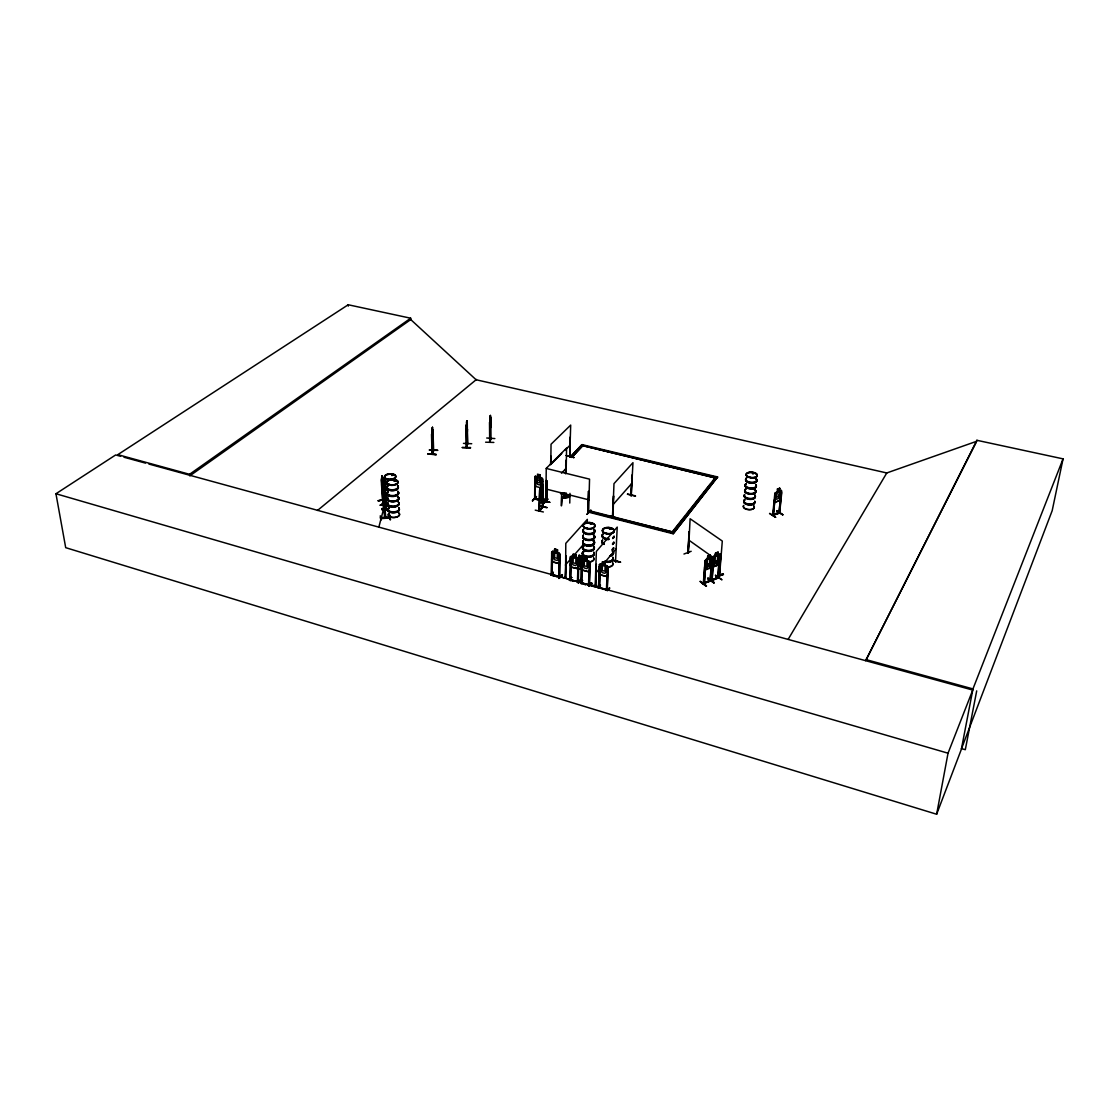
<?xml version="1.0" encoding="UTF-8"?>
<svg xmlns="http://www.w3.org/2000/svg" width="1119" height="1119" viewBox="0 0 1119 1119"><rect width="100%" height="100%" fill="white"/><g stroke="black" fill="none" stroke-linecap="round" stroke-linejoin="round"><path stroke-width="1.5" d="M711.614 559.598L712.495 559.486L711.614 559.598L710.089 581.223L711.922 579.544M781.58 491.045L780.964 490.29L774.866 493.297L772.669 515.327L773.593 514.53M711.824 559.738L710.145 581.237L710.635 579.992M536.141 496.794L532.686 500.515M542.463 500.99L534.63 499.018L534.868 476.918L535.833 476.344M535.609 478.708L534.756 478.666L535.609 478.708L534.868 498.878L549.695 502.305L541.736 500.095M541.764 487.996L535.651 486.443L534.952 476.974M535.246 499.2L534.56 498.291M535.232 510.138L543.358 511.984M532.686 500.934L536.533 496.514L532.28 500.78M539.162 510.935L539.694 490.094L539.162 511.047C548.408 499.675 537.456 514.6 539.82 509.998M539.526 511.061L539.722 488.947L540.883 486.709L540.939 494.388L542.645 490.444M539.959 477.435L539.987 474.904M537.568 476.778L536.253 477.295L536.225 482.009L537.512 484.345L539.945 484.961L541.26 483.268L541.302 478.554L540.001 477.393L540.113 474.792L537.456 474.19C540.407 480.177 527.832 473.351 541.834 477.841L542.659 478.932L542.365 507.257M541.009 486.765L540.897 484.163L542.086 482.821L542.687 485.702L542.575 478.932L540.099 477.323M541.848 495.563L541.708 500.85L541.722 495.703M541.806 485.506C540.435 483.464 543.358 479.491 541.848 480.415M541.988 480.275L542.016 485.506L543.274 485.031L543.247 491.759L542.729 494.71L539.973 497.885M542.337 507.355L542.617 506.669M542.491 489.087L542.351 500.976M542.617 507.411L543.163 486.527M543.596 503.144L547.792 498.864L544.002 502.879M546.282 500.892L546.184 480.485L545.582 501.158M566.116 473.309L566.578 448.09L546.24 468.371L545.89 501.424L546.268 480.862L546.995 481.044L546.715 501.592L546.995 481.044M546.939 507.439L538.994 505.732M550.52 464.511L550.954 456.146L551.121 464.231M550.786 464.581L551.038 444.243L570.69 425.08L569.711 457.237L570.13 437.501M384.39 491.423L385.3 503.732L384.894 495.381M551.387 575.222L551.695 551.891L554.646 551.835L554.632 548.995L557.486 549.765L557.402 552.478L558.759 553.765L558.675 558.731L557.22 560.465L554.576 559.752L553.178 557.248L553.248 552.282L554.688 551.779M551.485 574.984L551.835 551.905L552.786 551.275M559.038 577.054L551.975 575.39L552.548 553.751L551.611 553.709L552.394 553.919M552.073 575.376L552.548 553.751M553.332 572.578L551.317 575.054L557.22 576.761M554.59 551.667L554.59 549.051M557.486 549.765L557.304 552.548L560.283 554.143L559.85 577.488M559.024 577.32L559.332 555.779L560.255 555.835L559.332 555.779M559.122 577.082L559.472 555.625M559.626 577.488L559.948 576.481L559.99 577.32M562.144 498.347C562.815 498.333 560.185 518.461 561.752 492.906M560.899 576.886L569.543 579.32M562.046 574.662L558.954 578.495M565.515 473.589L565.599 468.749M565.654 465.532L566.074 460.357L565.78 473.659M565.836 473.239L566.074 460.357M573.795 457.615L566.186 455.489L573.949 457.475M565.92 556.157L565.403 578.173L566.214 556.227M569.697 446.075L569.823 457.209L570.019 445.754M570.117 440.578L570.186 437.123M562.116 498.403L569.417 497.186L569.347 496.025L565.067 494.584C562.479 490.024 556.185 496.416 566.186 492.919M572.9 456.23L583.419 444.956L571.739 457.419L570.27 457.056L581.964 444.607L717.601 476.974L673.19 533.777L588.832 512.208L589.559 510.782L673.89 532.294L589.545 511.411M569.767 503.06L569.963 493.353M570.55 580.02L569.585 580.313L571.669 577.418M569.725 580.411L570.228 556.968L571.277 556.297L577.991 558.073L578.845 559.318L578.299 582.677M569.865 579.39L569.725 580.16M570.326 580.579L570.466 579.782M570.34 580.551L571.04 558.885L570.117 558.843L570.9 559.052M571.04 558.885L570.69 580.411L573.39 581.153M573.292 554.227L573.18 556.954L571.263 556.451M575.991 554.94L575.879 557.668L578.747 559.332M573.236 556.898L571.767 557.416L571.669 562.395L573.054 564.899L575.739 565.613L577.236 563.864L577.348 558.885L575.921 557.612L576.089 554.87L573.152 554.157L573.138 556.786M432.284 428.647L432.493 427.234L431.724 433.137L432.326 454.398L433.682 450.495L432.032 454.384L431.514 434.27M577.922 560.913L578.859 560.955L577.922 560.913L577.684 582.244M577.46 582.509L578.061 560.745M578.075 582.677L578.103 581.866L570.69 579.866M583.181 560.129L581.768 558.857L581.978 556.059L579.041 555.332L579.013 557.961M578.439 582.509L578.285 581.656M577.6 558.633L579.069 558.129L579.082 555.29M570.27 457.056L581.964 444.607M580.425 579.824L578.845 582.733M580.775 582.649L581.334 583.628L580.607 582.579L581.726 582.677M584.3 557.164L587.251 557.877L584.342 557.108L584.23 559.836L581.307 560.018L580.733 583.461L581.614 583.433L580.733 583.195M581.558 583.628L582.16 561.892L581.223 561.85L582.02 562.06M582.16 561.892L581.558 583.363M584.328 559.962L584.44 557.22M586.957 514.32L591.014 510.264M587.237 522.671L587.321 519.384L565.794 543.344L565.557 577.572M588.468 491.605L589.335 491.647L588.468 491.605L587.825 512.096L588.65 512.348L589.545 479.142L546.268 468.455M587.965 512.166L588.594 491.465M587.027 560.675L587.111 557.989M584.37 559.906L582.887 560.409L582.761 565.403L584.16 567.92L586.86 568.634L588.37 566.885L588.51 561.892L587.083 560.619L587.251 557.877M587.895 511.411L588.72 512.334M467.35 432.06L467.434 429.22L466.567 434.941M591.461 583.153L588.524 585.559L589.223 563.766L590.021 563.976L589.489 585.559M588.538 584.789L588.524 585.559L589.517 584.775M589.126 585.727L589.181 584.929L581.572 583.069L587.027 584.538M591.447 582.831L589.154 585.699L590.063 562.284L587.181 560.563M490.262 416.995L490.346 416.156M595.658 586.356L596.287 564.312L595.532 586.44L595.979 585.349M490.01 442.145L489.786 419.933L490.57 417.037L490.765 426.717M598.441 588.076L599.378 566.34L600.176 566.564L599.476 588.16M598.595 588.174L599.336 564.675L600.469 564.06L607.239 565.78L608.093 567.039L607.267 590.496M599.42 588.076L598.749 587.153M599.197 588.342L599.364 587.545M599.336 588.328L600.176 566.564M599.784 587.153C591.405 587.671 584.622 582.062 599.77 587.209M600.511 585.153L598.385 587.909M383.705 491.185C378.977 474.428 383.971 496.36 383.873 489.087M428.017 454.132L436.312 454.538M599.336 564.675L600.441 563.962L602.372 564.633L602.414 561.78L605.337 562.563L605.141 565.305L606.568 566.592L606.4 571.599L604.861 573.348L602.148 572.606L600.763 570.089L600.931 565.081L602.414 564.577L602.512 561.892L605.197 562.675L605.099 565.361L607.141 565.906M462.259 447.642L470.553 447.502M564.605 493.087L565.025 494.99M606.666 589.279C605.533 591.364 607.533 588.496 607.169 589.741M606.428 590.328L607.281 568.466L608.093 568.69L607.281 568.466M607.044 590.496L608.135 566.997M470.498 448.076L462.301 447.446M613.072 516.572L613.548 495.885L612.429 516.866L613.114 516.586M612.848 515.663L612.708 516.936L613.981 483.646L632.962 462.679L631.228 495.787L630.92 494.878M485.604 442.201L493.843 442.439M616.485 518.125L608.274 516.111L614.835 517.761M595.21 586.23L596.343 551.443L617.226 527.091L615.52 561.836L616.275 561.472L615.548 561.29M620.444 562.06L613.24 560.171M432.466 453.95L433.473 450.342M431.99 454.37L432.004 453.615M432.927 429.332L433.64 450.481M611.03 528.979L610.387 528.322L610.442 529.343M630.892 495.605L631.466 483.548M631.676 478.68L631.815 475.421M631.172 495.787L632.123 475.071M610.862 528.616L609.323 528.937M635.466 495.871L627.577 494.08M606.82 533.287L606.26 533.427M467.28 427.962L466.791 431.71L466.637 424.437M490.654 422.646L490.192 426.367L490.416 415.429L489.786 419.933M432.941 434.522L432.396 438.326L432.046 430.969M673.19 533.777L717.601 476.974M591.433 523.986L590.622 523.944M591.783 523.888C592.119 523.412 589.993 524.489 590.776 524.21M683.961 554.031L691.178 551.289M688.087 552.478L688.031 553.248L689.22 531.707L688.087 553.29L688.968 531.805M688.409 553.164L690.101 518.74L722.301 541.05L719.559 575.614L718.678 575.348M587.237 528.014L586.496 528.364L587.209 528.294M378.096 500.711L385.314 499.55M706.439 585.894C694.465 576.327 702.62 584.328 706.103 586.076M707.67 558.675L705.082 560.535L703.305 583.684L710.621 580.775L712.383 557.668L709.95 557.71L711.083 558.213L710.705 563.165L709.334 565.766L707.068 566.676L706.005 565.025L707.795 555.961L710.299 555.052L710.103 557.724M705.152 560.577L703.571 583.852L704.355 583.545L705.879 562.06L704.998 562.172L705.879 562.06M703.711 583.796L703.767 583.027C726.091 574.145 686.269 589.727 710.789 580.971L712.453 557.724L711.684 557.024L706.089 559.304M704.271 583.572L705.669 561.906M706.872 569.319L707.795 555.961M707.823 578.187L714.16 582.887L707.684 578.663M714.23 582.495L708.103 578.089L707.684 578.691M709.124 568.424L710.229 555.01M712.327 564.675L712.887 557.542L713.81 556.269L719.503 554.101L720.202 554.744L718.188 577.754L711.111 580.607L712.076 580.509L713.67 559.066L712.775 559.178L713.67 559.066M712.999 559.332L711.306 580.817L712.957 557.542L713.88 556.311M713.446 558.913L711.992 580.523M712.062 580.467L711.698 579.558M718.076 552.087L715.587 552.982L714.174 557.066L713.782 562.032L714.817 563.668L717.069 562.773L718.44 560.185L718.076 552.087L716.859 565.417M714.621 566.312L715.656 553.024M715.447 575.166L721.965 579.824L715.475 575.474M723.42 574.453L715.782 577.124L723.42 574.439M717.894 578.173L719.349 556.619L717.825 578.201L717.713 577.166L718.594 577.894L720.412 553.919L721.223 554.213L720.412 553.919M720.972 554.311L719.251 575.726L720.664 553.821M719.195 575.67C717.601 573.446 720.748 575.348 718.678 574.676M562.144 497.745L569.431 496.542M773.425 515.062L775.411 494.612L772.865 515.467L779.719 513.062M773.047 515.439L773.299 514.334L779.006 512.796M775.411 494.612L773.229 515.062M777.299 491.689L777.425 489.045L779.747 488.318L777.425 489.045M769.536 513.551L775.593 517.272M782.838 514.768L776.838 510.642M779.411 490.961L779.691 488.276M780.922 492.724L779.006 513.341L780.922 492.724L781.733 492.654L779.635 513.103M772.739 515.299L779.467 512.908L781.649 490.989M385.454 499.955L386.251 507.662M540.001 497.773L542.701 494.668L543.121 491.773M961.445 748.863L1052.182 510.67L1063.05 458.86L976.901 440.299L865.658 660.686L975.95 442.83M383.411 486.289L383.188 487.618L381.915 476.051L382.083 478.722L381.635 477.701L383.244 480.988L382.013 476.037M976.901 440.299L976.733 441.264L886.78 472.959L788.196 639.285M535.567 498.556L549.667 502.221M120.656 456.314L115.677 454.943L55.95 493.745L65.699 547.667L936.645 814.24L948.031 753.199L972.747 690.059L148.883 464.049M385.845 500.697L385.02 500.906L384.642 496.976M385.523 501.158L385.775 500.011M385.859 507.662L384.992 499.941L386.321 507.998M616.639 517.901L608.414 515.873M1063.05 458.86L972.957 688.912L961.347 749.352L936.645 814.24M976.705 690.871L965.305 749.702L961.543 748.625M378.851 527.119L383.579 509.033L381.929 509.746L383.663 510.726L383.579 509.033M494.85 438.564L486.709 438.005M490.793 438.27L489.618 442.201L490.542 438.368M489.968 442.145L490.975 438.438M489.716 441.278L490.514 438.256M490.751 426.675L489.884 429.668L490.668 426.675M489.507 422.325L489.688 441.823M490.36 416.967L490.444 417.849M490.57 417.037L490.346 417.835L490.416 415.429M471.728 443.725L463.476 443.39M539.778 488.989L542.883 484.625M466.301 446.901L467.294 443.656M467.35 443.767L466.301 447.656L465.91 428.017M466.413 446.509L466.581 447.67L467.574 443.67M467.099 428.591L466.749 429.78L467.015 424.073M394.07 480.862L394.853 480.177L394.811 480.946M394.084 481.086L394.545 480.135L395.161 481.002M466.595 422.003L466.959 420.702L467.588 444.173L467.252 422.325L466.385 425.332L466.623 424.409M466.889 421.443L466.679 423.01M467.155 422.325L466.791 423.458L466.861 420.702M393.189 475.197L392.335 474.582L392.098 475.533M391.888 475.491L391.748 474.792L392.741 475.365M389.762 484.933L389.552 484.527M388.069 479.212L387.468 479.268M387.23 479.17A5.693 2.784 -2.6 0 1 387.37 474.33A5.693 2.784 -2.6 0 1 395.818 476.512A5.693 2.784 -2.6 0 1 387.23 479.17L387.985 478.736M562.172 497.228L565.011 494.584M562.242 497.242L564.955 494.794M429.416 449.922L437.599 450.202M710.957 567.767L711.754 564.815L710.957 567.767L705.264 570.033L704.634 567.641L705.264 570.033M718.678 564.773L712.943 566.983L718.678 564.773L719.559 561.808M433.151 435.795L432.074 441.683L433.067 438.592M432.731 435.165L432.326 436.382L432.577 430.619L433.179 450.775M431.752 431.836L432.493 427.234M432.284 428.843L432.186 429.57M774.712 502.361L774.124 500.067L774.642 502.319L780.013 500.529L780.964 497.773M615.856 561.151L615.884 561.906M560.073 561.234L559.192 563.724L560.157 561.276M578.621 566.382L577.726 568.872L578.719 566.424M384.992 504.921L385.579 517.957M708.033 578.481L713.866 583.027M588.776 571.795L589.853 569.445L588.832 571.907L582.048 570.089L581.167 567.137L582.048 570.089M612.471 516.069L613.17 515.775L612.443 516.013M606.778 576.523L607.883 574.173L606.834 576.635L600.008 574.788L599.099 571.865L600.05 574.732L606.82 576.481M769.858 513.397L775.635 517.356M380.278 515.775L380.81 520.363M565.151 577.208L565.487 578.117L565.529 576.844M752.723 473.407C755.367 473.547 751.339 473.099 752.877 473.015M750.331 477.393L750.541 477.477M381.467 478.191L382.88 500.487M383.985 504.991L382.264 499.424M545.61 500.473L546.282 500.151M586.734 527.916L587.195 527.916M589.979 523.818L590.832 523.356M886.891 472.987L476.107 379.761L410.743 319.572L410.687 318.216L348.219 304.76L117.817 454.65L189.559 474.302L410.687 318.216M545.554 500.473L546.855 500.683M569.431 456.398L569.725 456.524M384.81 517.635L383.971 504.739L384.95 504.627M384.125 504.739L382.222 479.561L383.09 485.59M466.623 447.614L466.287 426.535M580.355 562.941L577.95 564.941M779.342 490.919L780.391 491.381L778.572 498.528L776.46 499.256L775.537 497.619L776.013 492.878L777.229 491.647L774.866 493.297M672.253 531.875L716.048 476.596L712.789 481.268M672.211 532.518L685.024 516.335M687.164 513.635L710.663 483.954M577.866 564.605L579.796 562.214L578.033 558.661L580.425 561.766M606.414 589.503L599.574 587.629M607.407 590.035C609.953 586.678 610.54 587.741 607.323 590.426M607.813 590.552L609.743 588.076M590.762 585.475L599.784 587.587L590.776 585.405M589.447 585.209L591.405 582.803L591.881 583.377M589.909 585.783L591.881 583.363M598.022 587.867L600.371 585.503L598.539 588.104M580.607 582.859L582.635 580.439M578.425 582.202L580.369 579.768M578.803 582.663L580.481 580.188M710.887 580.174L710.369 580.425M590.021 563.976L589.223 563.766M595.672 573.25L598.945 569.347M604.4 562.843L616.401 548.52M590.007 562.339L589.112 561.137L582.384 559.444M569.165 580.118L571.599 577.446M569.529 580.16L571.641 577.418M581.307 560.018L582.398 559.29M389.65 484.331L389.412 484.765A5.721 2.825 -2.6 0 0 398.042 482.121A5.721 2.825 -2.6 0 0 389.538 479.925A5.721 2.825 -2.6 0 0 389.412 484.807L389.454 484.667A5.721 2.825 -2.6 0 1 389.538 479.757A5.721 2.825 -2.6 0 1 398.042 481.953A5.721 2.825 -2.6 0 1 389.398 484.639L389.958 484.527M571.04 567.011L577.698 568.718L570.97 567.081L570.047 564.172M542.337 506.823L539.848 510.11M576.117 558.129C578.383 556.605 583.293 558.269 584.719 560.521M576.831 568.256L581.936 569.571M581.866 558.787L583.88 559.262M581.978 556.059L579.138 555.458M558.954 578.201L561.99 574.606M560.395 577.544L562.437 575.138M552.115 574.579L559.906 576.495M565.389 565.039L569.879 559.92M573.264 556.087L583.377 544.561M540.995 484.177L542.169 482.848M541.932 483.618L541.218 485.268L541.918 484.471M550.842 574.914L552.954 572.522M613.212 504.431L632.053 483.114M551.191 574.956L553.373 572.257M587.839 511.565L588.86 511.411M588.748 512.138L587.909 512.124L588.846 512.152M590.72 510.18L587.027 514.264M559.346 552.996L552.702 551.219M551.597 559.024L552.534 561.92L559.248 563.682M589.559 510.782L588.846 511.565L673.232 533.12M779.677 512.39L779.23 512.572M544.002 503.312L547.806 499.298M541.064 503.046L544.547 498.906M541.806 499.913L549.639 502.305M581.936 559.794L582.901 560.059M561.458 473.183L566.2 468.329M535.651 486.443L534.826 483.688M550.786 464.427L561.766 453.475M565.417 449.81L570.298 444.942M752.569 472.987L752.555 473.757L753.814 473.533M753.255 473.085L752.625 473.001M539.4 510.642L542.617 506.963M317.488 510.46L476.498 379.439M545.974 500.571L546.729 500.85M410.743 319.572L189.754 475.883L189.559 474.302M387.44 478.792L387.845 479.142M570.284 557.08L571.305 556.395M717.559 578.033L718.37 577.712M718.468 577.95L711.334 580.761M772.739 514.544L778.81 512.67M610.624 528.839L610.023 529.133M384.81 496.906L384.572 493.437M715.838 577.04L723.112 573.767L715.866 576.747M718.048 577.404L718.314 576.97M707.222 564.549L709.488 563.654M714.985 561.556L717.237 560.661M707.6 559.584L709.88 558.689M715.377 556.591L717.629 555.709M707.879 556.017L710.299 555.052M719.349 556.619L720.23 556.507L719.573 556.758M774.712 502.207L780.013 500.529M779.495 490.849L781.034 490.332M578.313 581.628L577.502 581.712M577.558 582.272L578.285 582.412M580.747 582.412L580.817 583.167M551.401 574.187L552.199 574.369M390.853 501.382L390.321 501.172M385.495 518.055L384.936 504.417M490.793 438.075L490.458 438.718L490.402 427.388M562.004 497.591L569.473 496.36L565.011 494.78M562.032 498.235L569.417 497.186M384.279 503.676L382.6 500.109L384.195 503.676M388.559 506.194A5.693 2.867 -2.8 0 1 385.803 503.774L380.138 505.117L386.041 504.375M385.314 499.256L378.11 500.808L385.328 499.689M381.229 479.757L382.53 500.641L382.838 499.787M382.712 479.981L384.363 504.963M561.43 492.864L560.339 492.584M561.43 493.143L560.325 492.878M389.636 517.146L380.586 517.761L389.65 517.258M380.586 517.887L389.706 517.775L380.656 518.391L380.572 517.454M389.706 517.733L380.656 518.405M380.684 518.643L389.734 517.999M389.398 515.202L390.461 519.789L389.846 515.118M382.194 503.34L382.642 505.634M384.013 505.159L385.006 505.145M384.936 493.031L385.873 501.242M384.418 491.968L384.474 493.577M384.488 491.8L385.09 497.745M392.489 474.862L391.72 475.043M466.483 421.961L466.553 424.437M467.029 424.241L467.001 427.836M489.758 427.668L489.884 429.668M432.941 429.262L433.221 435.823M429.36 450.076L437.683 450.397M776.824 510.963L782.545 514.824M577.698 581.474L571.907 580.397M538.84 505.886L546.967 507.746M581.95 445.208L717.559 477.589M566.186 455.489L573.963 457.503M570.27 456.454L571.753 456.804M635.48 496.193L627.423 494.22M545.834 480.848L546.855 481.184M534.854 479.31L542.687 481.254M546.058 489.045L588.986 499.871M608.288 516.027L614.988 517.524M611.967 559.948L620.597 562.242L613.17 560.605M554.674 549.163L557.346 549.877M577.11 557.514L579.11 558.073M581.74 559.738L579.041 559.024L578.929 564.004L581.614 564.731M582.16 569.977L588.818 571.753M599.238 566.508L600.036 566.732M578.873 566.13L581.558 566.857M569.935 579.404L570.648 579.572M583.069 583.824L585.797 584.566M588.608 585.321L589.349 585.461M576.942 568.13L581.908 569.473M559.178 563.57L552.646 561.808L551.737 558.982M582.929 583.992L585.657 584.733M588.538 585.545L589.265 585.699M865.826 659.553L972.957 688.912M123.971 457.223L145.554 463.14M600.931 588.552L607.351 590.259M55.95 493.745L948.031 753.199M385.454 500.808L385.873 508.082M385.509 501.242L384.628 493.045M490.024 441.166L490.066 441.823M467.294 444.103L467.085 432.717M776.796 510.628L782.866 514.81M688.661 540.015L713.614 557.724M712.118 579.922L717.811 577.642L711.097 579.866M700.27 581.544L706.481 585.978M543.009 506.949L542.799 484.611M565.78 497.158L565.654 497.619M390.013 519.706L389.37 514.782M382.614 500.151L384.642 504.319M381.915 476.051L382.572 477.659M382.222 477.673L382.614 478.498M381.677 480.499L383.663 484.667L383.887 489.087M380.25 505.34L385.943 504.123A5.693 2.867 -2.8 0 0 388.573 506.487M712.411 564.633L713.013 567.025M383.16 480.932L384.614 504.949M539.666 495.731L540.071 497.899M385.286 502.935L385.398 503.718L385.188 502.935M384.782 488.485L384.908 490.304L384.698 486.933M385.02 500.641L385.915 508.18M384.223 480.75L383.873 477.589L384.069 483.338L383.873 479.869M431.962 439.627L432.074 441.683M384.488 491.423L385.034 498.011M384.558 494.29L384.824 497.703M384.754 496.43L385.286 503.018L384.698 497.717M384.349 482.079L383.971 478.918L383.929 479.799M384.572 504.389L384.544 504.165M466.413 432.983L466.469 435.053M384.321 481.366L384.474 483.618M384.474 483.212L384.754 487.199M384.992 500.319L384.474 493.717M348.219 304.76L348.303 306.102M383.929 504.487L384.67 518.013M382.446 503.312L382.39 505.662M384.558 492.794L384.572 493.577M490.695 417.443L490.807 438.774M593.518 535.651A5.889 3.119 1.6 0 1 592.916 539.652A5.889 3.119 1.6 0 1 585.377 539.876A5.889 3.119 1.6 0 1 583.363 535.959M593.588 535.288A5.973 3.161 1.6 0 1 592.986 539.33A5.973 3.161 1.6 0 1 585.335 539.568A5.973 3.161 1.6 0 1 583.307 535.595M593.378 540.393A5.889 3.133 1.6 0 1 592.79 544.393A5.889 3.133 1.6 0 1 585.237 544.617A5.889 3.133 1.6 0 1 583.237 540.701A5.875 3.119 1.6 0 0 585.251 544.477A5.875 3.119 1.6 0 0 592.776 544.254A5.875 3.119 1.6 0 0 593.364 540.253M593.364 540.827A5.889 3.133 1.6 0 1 592.776 544.841A5.889 3.133 1.6 0 1 585.223 545.065A5.889 3.133 1.6 0 1 583.223 541.134M594.497 530.126A5.987 3.147 1.6 0 1 588.678 534.253A5.987 3.147 1.6 0 1 583.461 529.693M593.546 534.672A5.903 3.119 1.6 0 1 592.944 538.659A5.903 3.119 1.6 0 1 585.391 538.882A5.903 3.119 1.6 0 1 583.391 534.966M593.685 529.749A5.903 3.105 1.6 0 1 593.098 533.721A5.903 3.105 1.6 0 1 585.531 533.945A5.903 3.105 1.6 0 1 583.517 530.056M593.602 534.994A5.973 3.161 1.6 0 1 593 539.036A5.973 3.161 1.6 0 1 585.349 539.26A5.973 3.161 1.6 0 1 583.307 535.302M594.511 529.819A5.987 3.147 1.6 0 1 588.692 533.945A5.987 3.147 1.6 0 1 583.461 529.385M594.441 529.483A5.917 3.105 1.6 0 1 588.706 533.567A5.917 3.105 1.6 0 1 583.545 529.063M593.741 553.08A5.861 3.147 1.6 0 1 591.224 556.856A5.861 3.147 1.6 0 1 583.796 556.031A5.861 3.147 1.6 0 1 583.754 551.975M593.825 552.73A5.931 3.189 1.6 0 1 591.28 556.563A5.931 3.189 1.6 0 1 583.74 555.723A5.931 3.189 1.6 0 1 583.698 551.611M593.602 557.947A5.861 3.161 1.6 0 1 588.678 562.116M582.3 559.122A5.861 3.161 1.6 0 1 582.356 558.297M593.602 557.752A5.861 3.161 1.6 0 1 588.678 561.92M583.349 560.493A5.861 3.161 1.6 0 1 582.635 559.738M582.3 558.927A5.861 3.161 1.6 0 1 582.356 558.101M593.336 541.12A5.875 3.119 1.6 0 1 592.748 545.121A5.861 3.119 1.6 0 1 585.237 545.359A5.875 3.119 1.6 0 1 583.237 541.428A5.861 3.119 1.6 0 0 585.237 545.359A5.875 3.119 1.6 0 0 592.748 545.121A5.861 3.119 1.6 0 0 593.336 541.134M593.266 546.156A5.945 3.189 1.6 0 1 592.287 550.408A5.945 3.189 1.6 0 1 584.244 550.086A5.945 3.189 1.6 0 1 583.852 545.778M593.769 552.101A5.861 3.147 1.6 0 1 591.252 555.877A5.861 3.147 1.6 0 1 583.824 555.052A5.861 3.147 1.6 0 1 583.782 550.996M593.909 547.247A5.875 3.133 1.6 0 1 591.391 551.01A5.875 3.133 1.6 0 1 583.95 550.184A5.875 3.133 1.6 0 1 583.908 546.142M593.825 552.436A5.945 3.189 1.6 0 1 591.28 556.255A5.945 3.189 1.6 0 1 583.754 555.43A5.945 3.189 1.6 0 1 583.712 551.303M593.28 545.848A5.945 3.175 1.6 0 1 592.301 550.1A5.945 3.175 1.6 0 1 584.258 549.793A5.945 3.175 1.6 0 1 583.866 545.485M593.937 546.268A5.875 3.133 1.6 0 1 591.419 550.03A5.875 3.133 1.6 0 1 583.978 549.205A5.875 3.133 1.6 0 1 583.936 545.163M613.758 543.037A5.931 3.147 2.1 0 1 612.527 544.491M603.113 544.128A5.931 3.147 2.1 0 1 602.498 540.981M613.855 542.701A6.001 3.189 2.1 0 1 612.597 544.184M604.134 544.435A6.001 3.189 2.1 0 1 602.442 540.617M613.576 548.24A5.917 3.161 2.1 0 1 612.331 549.709M613.576 547.653A5.903 3.147 2.1 0 1 612.345 549.107A5.931 3.161 2.1 0 0 613.59 547.792M611.813 533.595A5.945 3.119 2.1 0 1 602.484 531.441A5.945 3.119 2.1 0 1 609.729 528A5.945 3.119 2.1 0 1 612.932 533.064M614.079 536.77A6.029 3.175 2.1 0 1 612.82 538.239M608.764 539.302A6.029 3.175 2.1 0 1 603.253 537.861A6.029 3.175 2.1 0 1 602.637 534.686M613.799 542.044A5.931 3.147 2.1 0 1 612.555 543.498M604.204 543.75A5.931 3.147 2.1 0 1 602.54 539.987M613.981 537.106A5.945 3.133 2.1 0 1 612.75 538.561M608.75 539.61A5.945 3.133 2.1 0 1 603.309 538.183A5.945 3.133 2.1 0 1 602.693 535.05M613.869 542.393A6.015 3.189 2.1 0 1 612.611 543.876M604.148 544.128A6.015 3.189 2.1 0 1 602.442 540.309M614.093 536.463A6.029 3.175 2.1 0 1 612.834 537.931M608.778 538.994A6.029 3.175 2.1 0 1 603.267 537.568A6.029 3.175 2.1 0 1 602.651 534.378M614.023 536.099A5.945 3.133 2.1 0 1 612.778 537.554M608.778 538.603A5.945 3.133 2.1 0 1 603.351 537.19A5.945 3.133 2.1 0 1 602.735 534.057M612.792 558.143A5.889 3.189 2.1 0 1 611.366 561.57A5.889 3.189 2.1 0 1 604.917 562.004M612.89 557.794A5.973 3.231 2.1 0 1 611.436 561.262A5.973 3.231 2.1 0 1 604.889 561.71M612.625 563.025A5.889 3.203 2.1 0 1 607.757 567.235M612.611 562.703A5.861 3.189 2.1 0 1 607.771 566.899M612.359 551.191A5.987 3.217 2.1 0 1 609.687 556.017M612.834 557.164A5.889 3.175 2.1 0 1 611.408 560.591A5.889 3.175 2.1 0 1 604.945 561.025M613.016 552.296A5.903 3.175 2.1 0 1 609.645 556.325M612.89 557.5A5.973 3.231 2.1 0 1 611.45 560.969A5.973 3.231 2.1 0 1 604.903 561.402M612.373 550.884A5.987 3.217 2.1 0 1 611.072 555.346M613.058 551.317A5.903 3.161 2.1 0 1 611.03 554.968M755.689 485.338A5.581 2.742 5 0 1 753.94 488.653A5.581 2.742 5 0 1 746.793 487.912A5.581 2.742 5 0 1 746.093 484.345M755.787 485.003A5.665 2.784 5 0 1 754.01 488.36A5.665 2.784 5 0 1 746.765 487.604A5.665 2.784 5 0 1 746.051 483.995M754.458 489.465A5.581 2.756 5 0 1 754.234 493.185A5.581 2.756 5 0 1 746.723 492.892A5.581 2.756 5 0 1 745.66 489.129M755.283 489.884A5.581 2.756 5 0 1 753.521 493.213A5.581 2.756 5 0 1 746.387 492.472A5.581 2.756 5 0 1 745.688 488.891M755.507 478.666A5.665 2.77 4.9 0 1 755.605 482.247A5.665 2.77 4.9 0 1 748.457 482.429A5.665 2.77 4.9 0 1 745.897 478.918M755.773 484.387A5.581 2.742 5 0 1 751.073 488.024A5.581 2.742 5 0 1 745.52 483.995M756.206 479.659A5.595 2.728 5 0 1 751.506 483.282A5.595 2.728 5 0 1 745.939 479.268M755.815 484.709A5.665 2.784 5 0 1 754.038 488.066A5.665 2.784 5 0 1 746.793 487.324A5.665 2.784 5 0 1 746.079 483.702M755.521 478.373A5.679 2.77 4.9 0 1 755.311 482.107A5.679 2.77 4.9 0 1 747.66 481.813A5.679 2.77 4.9 0 1 746.583 478.037M755.493 478.065A5.595 2.728 4.9 0 1 755.283 481.743A5.595 2.728 4.9 0 1 747.744 481.464A5.595 2.728 4.9 0 1 746.681 477.729M754.668 502.081A5.553 2.77 5.1 0 1 748.093 504.893A5.553 2.77 5.1 0 1 744.667 500.375M754.765 501.76A5.623 2.811 5.1 0 1 748.107 504.613A5.623 2.811 5.1 0 1 744.639 500.025M753.786 506.04A5.539 2.784 5.1 0 1 749.115 509.746A5.539 2.784 5.1 0 1 743.603 505.648M753.8 505.858A5.553 2.784 5.1 0 1 749.129 509.551A5.553 2.784 5.1 0 1 743.617 505.466M754.402 489.94A5.553 2.742 5 0 1 754.178 493.647A5.553 2.742 5 0 1 746.695 493.353A5.553 2.742 5 0 1 745.632 489.604M754.444 489.646A5.581 2.756 5 0 1 754.22 493.367A5.581 2.756 5 0 1 746.709 493.087A5.581 2.756 5 0 1 745.646 489.311M754.821 495.423A5.637 2.797 5 0 1 750.08 499.144A5.637 2.797 5 0 1 744.471 495.032M754.752 501.144A5.553 2.77 5.1 0 1 748.191 503.956A5.553 2.77 5.1 0 1 744.75 499.438M754.724 495.773A5.553 2.77 5 0 1 750.052 499.438A5.553 2.77 5 0 1 744.513 495.367M754.793 501.466A5.623 2.811 5.1 0 1 748.135 504.319A5.623 2.811 5.1 0 1 744.667 499.731M754.849 495.144A5.637 2.797 5 0 1 750.108 498.85A5.637 2.797 5 0 1 744.499 494.738M754.807 494.822A5.567 2.756 5 0 1 750.136 498.487A5.567 2.756 5 0 1 744.597 494.43M387.426 484.177A5.749 2.825 -2.7 0 1 385.482 480.359M395.399 480.093A5.749 2.825 -2.7 0 1 395.958 480.764M387.454 483.814A5.651 2.784 -2.7 0 1 385.537 480.051M395.315 479.785A5.651 2.784 -2.7 0 1 395.846 480.443M387.72 489.94A5.735 2.839 -2.7 0 1 385.775 486.094M387.747 489.562A5.637 2.797 -2.7 0 1 385.244 486.471M387.51 484.779A5.651 2.784 -2.7 0 1 385.593 481.016M387.44 484.485A5.749 2.825 -2.7 0 1 385.495 480.652M387.733 490.234A5.735 2.839 -2.7 0 1 385.789 486.387M387.803 490.528A5.637 2.797 -2.7 0 1 385.3 487.436M388.041 494.99A5.609 2.797 -2.7 0 1 385.551 491.898M385.565 492.22A5.623 2.797 -2.7 0 0 388.055 495.311A5.637 2.811 -2.7 0 1 385.537 492.276M388.027 495.13A5.651 2.811 -2.7 0 1 385.509 492.024M388.293 500.137A5.623 2.811 -2.8 0 1 386.391 496.332M388.587 505.816A5.609 2.825 -2.8 0 1 386.027 504.165M387.188 500.669A5.609 2.811 -2.8 0 1 385.789 499.438M385.621 498.724A5.609 2.811 -2.8 0 1 386.433 497.284M388.279 500.808A5.707 2.867 -2.8 0 1 386.223 499.801M385.523 498.389A5.707 2.867 -2.8 0 1 386.335 496.934M388.265 500.515A5.707 2.867 -2.8 0 1 386.321 496.64M388.629 506.767A5.609 2.825 -2.8 0 1 385.915 504.389M397.846 492.122A5.693 2.839 -2.7 0 1 396.476 495.759A5.693 2.839 -2.7 0 1 389.16 495.969A5.693 2.839 -2.7 0 1 388.027 492.388M397.902 491.773A5.763 2.881 -2.7 0 1 396.504 495.451A5.763 2.881 -2.7 0 1 389.09 495.661A5.763 2.881 -2.7 0 1 387.943 492.038M398.084 496.92A5.679 2.853 -2.7 0 1 393.776 501.312A5.679 2.853 -2.7 0 1 387.678 497.899M398.084 496.724A5.679 2.853 -2.7 0 1 393.762 501.102A5.679 2.853 -2.7 0 1 387.664 497.689M397.637 486.01A5.777 2.867 -2.7 0 1 396.238 489.688A5.777 2.867 -2.7 0 1 388.811 489.884A5.777 2.867 -2.7 0 1 387.65 486.275M397.804 491.157A5.693 2.839 -2.7 0 1 396.434 494.794A5.693 2.839 -2.7 0 1 389.118 494.99A5.693 2.839 -2.7 0 1 387.985 491.423M397.581 486.373A5.693 2.825 -2.7 0 1 396.196 489.996A5.693 2.825 -2.7 0 1 388.866 490.192A5.693 2.825 -2.7 0 1 387.733 486.639M397.888 491.479A5.763 2.881 -2.7 0 1 396.49 495.157A5.763 2.881 -2.7 0 1 389.076 495.367A5.763 2.881 -2.7 0 1 387.929 491.745M397.623 485.716A5.777 2.867 -2.7 0 1 396.224 489.395A5.777 2.867 -2.7 0 1 388.783 489.59A5.777 2.867 -2.7 0 1 387.636 485.982M397.539 485.408A5.707 2.825 -2.7 0 1 396.154 489.017A5.707 2.825 -2.7 0 1 388.825 489.227A5.707 2.825 -2.7 0 1 387.692 485.66M399.161 509.061A5.651 2.867 -2.8 0 1 392.867 512.838A5.651 2.867 -2.8 0 1 388.852 508.655M398.672 508.04A5.735 2.909 -2.8 0 1 397.287 511.761A5.735 2.909 -2.8 0 1 389.93 511.97A5.735 2.909 -2.8 0 1 388.769 508.32M398.854 513.117A5.651 2.881 -2.8 0 1 397.483 516.824A5.651 2.881 -2.8 0 1 390.223 517.034A5.651 2.881 -2.8 0 1 389.09 513.397M398.84 512.922A5.651 2.881 -2.8 0 1 397.483 516.628A5.651 2.881 -2.8 0 1 390.223 516.838A5.651 2.881 -2.8 0 1 389.076 513.201M398.098 497.451A5.665 2.839 -2.7 0 1 393.804 501.816A5.665 2.839 -2.7 0 1 387.72 498.417M398.098 497.144A5.679 2.853 -2.7 0 1 393.79 501.522A5.679 2.853 -2.7 0 1 387.678 498.123M398.951 503.032A5.735 2.895 -2.8 0 1 393.301 506.851A5.735 2.895 -2.8 0 1 387.887 503.34M399.119 508.11A5.651 2.867 -2.8 0 1 392.825 511.887A5.651 2.867 -2.8 0 1 388.811 507.704M398.896 503.382A5.665 2.853 -2.8 0 1 393.328 507.145A5.665 2.853 -2.8 0 1 387.985 503.676M398.658 507.746A5.735 2.909 -2.8 0 1 397.273 511.481A5.735 2.909 -2.8 0 1 389.916 511.677A5.735 2.909 -2.8 0 1 388.755 508.026M398.937 502.739A5.749 2.895 -2.8 0 1 393.287 506.557A5.749 2.895 -2.8 0 1 387.873 503.046M397.497 501.48A5.749 2.895 -2.8 0 1 398.392 502.053M398.854 502.417A5.665 2.853 -2.8 0 1 393.273 506.194A5.665 2.853 -2.8 0 1 387.929 502.725M397.427 501.186A5.665 2.853 -2.8 0 1 398.308 501.746M537.568 477.617L537.526 482.331L539.959 482.946L540.001 478.233L537.568 477.617M538.015 474.778L539.582 476.009L538.015 474.778M540.995 487.618L540.953 492.36L542.058 491.115L542.1 486.373L540.995 487.618M554.674 552.674L554.604 557.626L557.262 558.353L557.332 553.387L554.674 552.674M555.192 549.681L555.178 550.576L556.898 551.024L556.898 550.142L555.192 549.681M573.208 557.794L573.11 562.773L575.795 563.486L575.907 558.507L573.208 557.794M573.767 554.8L573.739 555.695L575.474 556.143L575.488 555.248L573.767 554.8M579.6 556.031L579.586 556.926L581.321 557.388L581.334 556.493L579.6 556.031M582.747 445.642L715.419 477.953L582.747 445.642M584.342 560.801L584.216 565.78L586.915 566.508L587.055 561.514L584.342 560.801M584.915 557.794L584.887 558.689L586.636 559.15L586.65 558.255L584.915 557.794M428.004 453.796L436.326 454.608L428.017 453.754M602.386 565.473L602.218 570.48L604.945 571.208L605.113 566.2L602.386 565.473M602.973 562.465L602.945 563.361L604.708 563.836L604.736 562.941L602.973 562.465M708.243 556.311L708.173 557.192L709.712 555.737L708.243 556.311M716.034 553.332L715.964 554.213L717.475 552.758L716.034 553.332M466.287 425.262L466.175 426.535L466.371 425.262M381.817 508.711C383.509 512.404 384.992 505.774 381.817 508.711M777.145 492.5L776.67 497.228L778.782 496.5L779.258 491.773L777.145 492.5M777.817 489.395L777.733 490.248L779.174 488.933L777.817 489.395M490.486 423.262L490.178 424.437L490.43 418.772L490.486 423.262M585.293 527.818A5.931 3.091 1.6 0 0 594.902 526.126A5.931 3.091 1.6 0 0 586.957 522.559A5.931 3.091 1.6 0 0 585.293 527.818M585.293 528.294A5.903 3.091 1.6 0 0 594.86 526.615A5.903 3.091 1.6 0 0 586.957 523.063A5.903 3.091 1.6 0 0 585.293 528.294M585.279 528.014A5.931 3.091 1.6 0 0 594.902 526.322A5.931 3.091 1.6 0 0 586.957 522.755A5.931 3.091 1.6 0 0 585.279 528.014M604.596 532.84A5.959 3.133 2.1 0 0 614.219 531.119A5.959 3.133 2.1 0 0 606.162 527.525A5.959 3.133 2.1 0 0 604.596 532.84M604.596 533.036A5.959 3.133 2.1 0 0 614.219 531.315A5.959 3.133 2.1 0 0 606.162 527.72A5.959 3.133 2.1 0 0 604.596 533.036M612.303 549.988A5.903 3.147 2.1 0 0 613.534 548.52A5.889 3.147 2.1 0 1 612.303 549.975M748.569 476.862A5.609 2.728 4.9 0 0 757.297 475.365A5.609 2.728 4.9 0 0 749.268 472.19A5.609 2.728 4.9 0 0 748.569 476.862M748.541 477.323A5.595 2.714 4.9 0 0 757.227 475.841A5.595 2.714 4.9 0 0 749.226 472.666A5.595 2.714 4.9 0 0 748.541 477.323M748.555 477.058A5.609 2.728 4.9 0 0 757.283 475.561A5.609 2.728 4.9 0 0 749.24 472.386A5.609 2.728 4.9 0 0 748.555 477.058M387.216 478.988A5.693 2.784 -2.6 0 0 395.818 476.344A5.693 2.784 -2.6 0 0 387.37 474.162A5.693 2.784 -2.6 0 0 387.216 478.988M387.258 479.464A5.665 2.77 -2.6 0 0 395.818 476.82A5.665 2.77 -2.6 0 0 387.398 474.652A5.665 2.77 -2.6 0 0 387.258 479.464M386.391 508.054A5.567 2.825 -2.8 0 0 388.866 511.173A5.609 2.853 -2.8 0 1 386.363 508.18M385.593 492.752A5.609 2.797 -2.7 0 0 388.083 495.829A5.609 2.797 -2.7 0 1 385.593 492.752M389.44 485.114A5.693 2.811 -2.6 0 0 398.042 482.429A5.693 2.811 -2.6 0 0 389.566 480.233A5.693 2.811 -2.6 0 0 389.44 485.114"/></g></svg>
